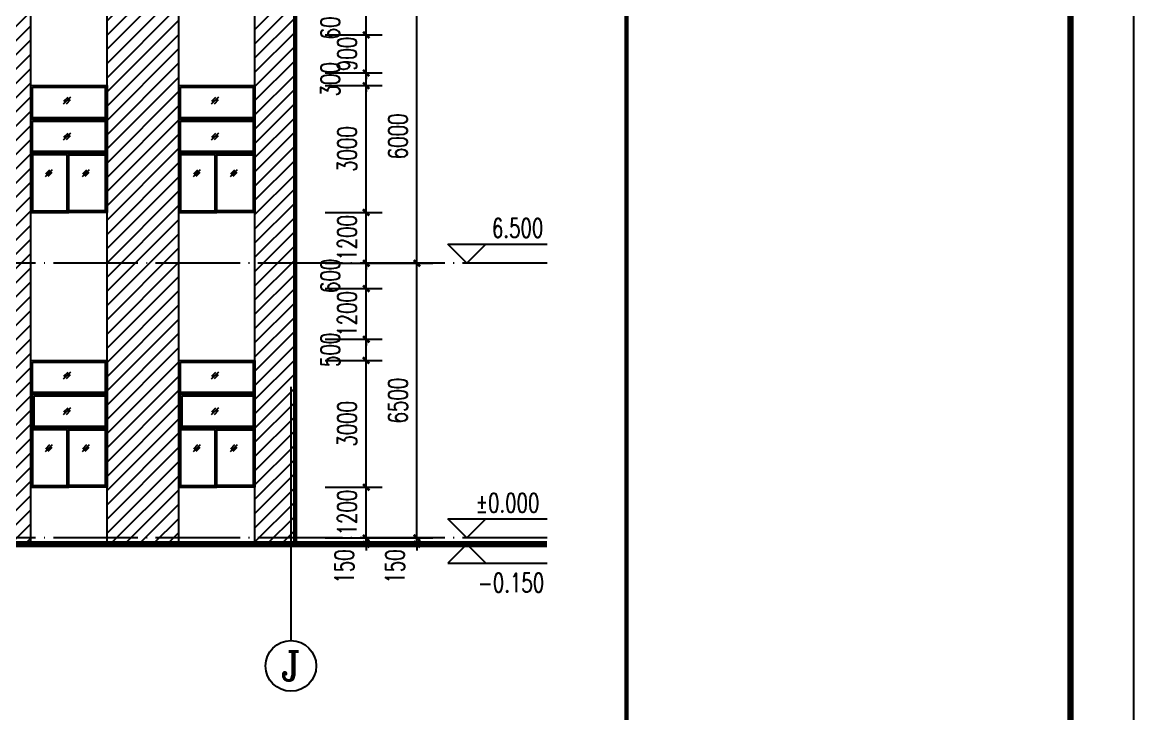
# Model space of a CAD drawing. Extents: x -4747 to 1060961, y -766984 to 396631.
# Drawn here: x 573979 to 600271, y -294431 to -278072 of the extents above; entities that cross this region are included whole.
import ezdxf
from ezdxf.enums import TextEntityAlignment as Align

# ---------------------------------------------------------------- set-up
doc = ezdxf.new("R2010")
doc.units = 0
doc.header["$LTSCALE"] = 1000
doc.header["$MEASUREMENT"] = 0
doc.linetypes.add('DOTE', pattern=[2.42, 2, -0.2, 0.02, -0.2])
doc.layers.get('0').update_dxf_attribs({"linetype": 'CONTINUOUS'})
doc.layers.get('DEFPOINTS').update_dxf_attribs({"linetype": 'CONTINUOUS'})
for name, color, linetype in [('AXIS', 3, 'CONTINUOUS'), ('AXIS_TEXT', 7, 'CONTINUOUS'), ('BZ_标准图框', 7, 'CONTINUOUS'), ('DIM_ELEV', 3, 'CONTINUOUS'), ('DIM_SYMB', 3, 'CONTINUOUS'), ('DOTE', 1, 'DOTE'), ('PUB_DIM', 3, 'CONTINUOUS'), ('PUB_TEXT', 7, 'CONTINUOUS'), ('PUB_TITLE', 4, 'CONTINUOUS'), ('剖面填充', 147, 'CONTINUOUS'), ('屋面', 4, 'CONTINUOUS'), ('窗户', 140, 'CONTINUOUS'), ('立面图', 41, 'CONTINUOUS'), ('立面轮廓线', 3, 'CONTINUOUS')]:
    doc.layers.add(name, color=color, linetype=linetype)
doc.styles.add('_TCH_AXIS', font='COMPLEX', dxfattribs={"bigfont": 'GBCBIG'})
doc.styles.add('_TCH_DIM', font='SIMPLEX', dxfattribs={"bigfont": 'GBCBIG'})
doc.styles.add('DIM_FONT', font='SIMPLEX', dxfattribs={"width": 0.7, "bigfont": 'GBCBIG'})
doc.dimstyles.new('DIMN150', dxfattribs={"dimscale": 1.5, "dimtxt": 300, "dimasz": 100, "dimexe": 250, "dimexo": 300, "dimgap": 150, "dimtad": 1, "dimdec": 0, "dimzin": 0, "dimtxsty": 'DIM_FONT', "dimblk": 'ARCHTICK', "dimcen": 0.09, "dimclrt": 7, "dimazin": 3, "dimtfac": 1, "dimtdec": 0, "dimtix": 1, "dimtmove": 0, "dimatfit": 3, "dimtolj": 1, "dimtzin": 0})

# ---------------------------------------------------------------- blocks, each defined once
blk = doc.blocks.new('_ARCHTICK')
at = {"color": 0, "linetype": 'BYBLOCK', "const_width": 0.4}
blk.add_lwpolyline([(-0.5, -0.5), (0.5, 0.5)], dxfattribs=at)
blk = doc.blocks.new('*D576')
at = {"layer": 'DEFPOINTS', "color": 0}
for p in [(580697, -290272), (580697, -290422), (582114, -290272)]:
    blk.add_point(p, dxfattribs=at)
at = {"layer": 'PUB_DIM', "color": 0}
for p, q in [((582114, -290272), (582114, -290122)), ((581147, -290272), (582489, -290272)), ((581147, -290422), (582489, -290422)), ((582114, -290422), (582114, -290272)), ((582114, -290422), (582114, -290572))]:
    blk.add_line(p, q, dxfattribs=at)
at = {"layer": 'PUB_DIM', "color": 0, "xscale": 150, "yscale": 150, "zscale": 150}
for p, rotation in [((582114, -290272), 270), ((582114, -290422), 90)]:
    blk.add_blockref('_ARCHTICK', p, dxfattribs=dict(at, rotation=rotation))
at = {"layer": 'PUB_DIM', "color": 7, "insert": (581596, -290947), "char_height": 450, "attachment_point": 5, "rotation": 90, "style": 'DIM_FONT'}
blk.add_mtext('\\A1;150', dxfattribs=at)
blk = doc.blocks.new('*D577')
at = {"layer": 'DEFPOINTS', "color": 0}
for p in [(580697, -289072), (582114, -289072), (580697, -290272)]:
    blk.add_point(p, dxfattribs=at)
at = {"layer": 'PUB_DIM', "color": 0}
for p, q in [((582114, -289072), (582114, -288922)), ((581147, -289072), (582489, -289072)), ((582114, -290272), (582114, -289072)), ((581147, -290272), (582489, -290272)), ((582114, -290272), (582114, -290422))]:
    blk.add_line(p, q, dxfattribs=at)
at = {"layer": 'PUB_DIM', "color": 0, "xscale": 150, "yscale": 150, "zscale": 150}
for p, rotation in [((582114, -289072), 270), ((582114, -290272), 90)]:
    blk.add_blockref('_ARCHTICK', p, dxfattribs=dict(at, rotation=rotation))
at = {"layer": 'PUB_DIM', "color": 7, "insert": (581664, -289672), "char_height": 450, "attachment_point": 5, "rotation": 90, "style": 'DIM_FONT'}
blk.add_mtext('\\A1;1200', dxfattribs=at)
blk = doc.blocks.new('*D578')
at = {"layer": 'DEFPOINTS', "color": 0}
for p in [(580697, -286072), (582114, -286072), (580697, -289072)]:
    blk.add_point(p, dxfattribs=at)
at = {"layer": 'PUB_DIM', "color": 0}
for p, q in [((581147, -286072), (582489, -286072)), ((582114, -289072), (582114, -286072)), ((581147, -289072), (582489, -289072))]:
    blk.add_line(p, q, dxfattribs=at)
at = {"layer": 'PUB_DIM', "color": 0, "xscale": 150, "yscale": 150, "zscale": 150}
for p, rotation in [((582114, -286072), 90), ((582114, -289072), 270)]:
    blk.add_blockref('_ARCHTICK', p, dxfattribs=dict(at, rotation=rotation))
at = {"layer": 'PUB_DIM', "color": 7, "insert": (581664, -287572), "char_height": 450, "attachment_point": 5, "rotation": 90, "style": 'DIM_FONT'}
blk.add_mtext('\\A1;3000', dxfattribs=at)
blk = doc.blocks.new('*D579')
at = {"layer": 'DEFPOINTS', "color": 0}
for p in [(580697, -285572), (582114, -285572), (580697, -286072)]:
    blk.add_point(p, dxfattribs=at)
at = {"layer": 'PUB_DIM', "color": 0}
for p, q in [((581147, -285572), (582489, -285572)), ((582114, -286072), (582114, -285572)), ((581147, -286072), (582489, -286072))]:
    blk.add_line(p, q, dxfattribs=at)
at = {"layer": 'PUB_DIM', "color": 0, "xscale": 150, "yscale": 150, "zscale": 150}
for p, rotation in [((582114, -285572), 90), ((582114, -286072), 270)]:
    blk.add_blockref('_ARCHTICK', p, dxfattribs=dict(at, rotation=rotation))
at = {"layer": 'PUB_DIM', "color": 7, "insert": (581263, -285822), "char_height": 450, "attachment_point": 5, "rotation": 90, "style": 'DIM_FONT'}
blk.add_mtext('\\A1;500', dxfattribs=at)
blk = doc.blocks.new('*D580')
at = {"layer": 'DEFPOINTS', "color": 0}
for p in [(580697, -284372), (582114, -284372), (580697, -285572)]:
    blk.add_point(p, dxfattribs=at)
at = {"layer": 'PUB_DIM', "color": 0}
for p, q in [((581147, -284372), (582489, -284372)), ((582114, -284372), (582114, -284222)), ((582114, -285572), (582114, -284372)), ((581147, -285572), (582489, -285572)), ((582114, -285572), (582114, -285722))]:
    blk.add_line(p, q, dxfattribs=at)
at = {"layer": 'PUB_DIM', "color": 0, "xscale": 150, "yscale": 150, "zscale": 150}
for p, rotation in [((582114, -284372), 270), ((582114, -285572), 90)]:
    blk.add_blockref('_ARCHTICK', p, dxfattribs=dict(at, rotation=rotation))
at = {"layer": 'PUB_DIM', "color": 7, "insert": (581664, -284972), "char_height": 450, "attachment_point": 5, "rotation": 90, "style": 'DIM_FONT'}
blk.add_mtext('\\A1;1200', dxfattribs=at)
blk = doc.blocks.new('*D581')
at = {"layer": 'DEFPOINTS', "color": 0}
for p in [(580697, -283772), (582114, -283772), (580697, -284372)]:
    blk.add_point(p, dxfattribs=at)
at = {"layer": 'PUB_DIM', "color": 0}
for p, q in [((581147, -283772), (582489, -283772)), ((582114, -284372), (582114, -283772)), ((581147, -284372), (582489, -284372))]:
    blk.add_line(p, q, dxfattribs=at)
at = {"layer": 'PUB_DIM', "color": 0, "xscale": 150, "yscale": 150, "zscale": 150}
for p, rotation in [((582114, -283772), 90), ((582114, -284372), 270)]:
    blk.add_blockref('_ARCHTICK', p, dxfattribs=dict(at, rotation=rotation))
at = {"layer": 'PUB_DIM', "color": 7, "insert": (581263, -284072), "char_height": 450, "attachment_point": 5, "rotation": 90, "style": 'DIM_FONT'}
blk.add_mtext('\\A1;600', dxfattribs=at)
blk = doc.blocks.new('*D582')
at = {"layer": 'DEFPOINTS', "color": 0}
for p in [(580697, -282572), (582114, -282572), (580697, -283772)]:
    blk.add_point(p, dxfattribs=at)
at = {"layer": 'PUB_DIM', "color": 0}
for p, q in [((581147, -282572), (582489, -282572)), ((582114, -282572), (582114, -282422)), ((582114, -283772), (582114, -282572)), ((581147, -283772), (582489, -283772)), ((582114, -283772), (582114, -283922))]:
    blk.add_line(p, q, dxfattribs=at)
at = {"layer": 'PUB_DIM', "color": 0, "xscale": 150, "yscale": 150, "zscale": 150}
for p, rotation in [((582114, -282572), 270), ((582114, -283772), 90)]:
    blk.add_blockref('_ARCHTICK', p, dxfattribs=dict(at, rotation=rotation))
at = {"layer": 'PUB_DIM', "color": 7, "insert": (581664, -283172), "char_height": 450, "attachment_point": 5, "rotation": 90, "style": 'DIM_FONT'}
blk.add_mtext('\\A1;1200', dxfattribs=at)
blk = doc.blocks.new('*D583')
at = {"layer": 'DEFPOINTS', "color": 0}
for p in [(580697, -279572), (582114, -279572), (580697, -282572)]:
    blk.add_point(p, dxfattribs=at)
at = {"layer": 'PUB_DIM', "color": 0}
for p, q in [((581147, -279572), (582489, -279572)), ((582114, -282572), (582114, -279572)), ((581147, -282572), (582489, -282572))]:
    blk.add_line(p, q, dxfattribs=at)
at = {"layer": 'PUB_DIM', "color": 0, "xscale": 150, "yscale": 150, "zscale": 150}
for p, rotation in [((582114, -279572), 90), ((582114, -282572), 270)]:
    blk.add_blockref('_ARCHTICK', p, dxfattribs=dict(at, rotation=rotation))
at = {"layer": 'PUB_DIM', "color": 7, "insert": (581664, -281072), "char_height": 450, "attachment_point": 5, "rotation": 90, "style": 'DIM_FONT'}
blk.add_mtext('\\A1;3000', dxfattribs=at)
blk = doc.blocks.new('*D584')
at = {"layer": 'DEFPOINTS', "color": 0}
for p in [(580697, -279272), (582114, -279272), (580697, -279572)]:
    blk.add_point(p, dxfattribs=at)
at = {"layer": 'PUB_DIM', "color": 0}
for p, q in [((582114, -279272), (582114, -279122)), ((581147, -279272), (582489, -279272)), ((582114, -279572), (582114, -279272)), ((581147, -279572), (582489, -279572)), ((582114, -279572), (582114, -279722))]:
    blk.add_line(p, q, dxfattribs=at)
at = {"layer": 'PUB_DIM', "color": 0, "xscale": 150, "yscale": 150, "zscale": 150}
for p, rotation in [((582114, -279272), 270), ((582114, -279572), 90)]:
    blk.add_blockref('_ARCHTICK', p, dxfattribs=dict(at, rotation=rotation))
at = {"layer": 'PUB_DIM', "color": 7, "insert": (581263, -279422), "char_height": 450, "attachment_point": 5, "rotation": 90, "style": 'DIM_FONT'}
blk.add_mtext('\\A1;300', dxfattribs=at)
blk = doc.blocks.new('*D585')
at = {"layer": 'DEFPOINTS', "color": 0}
for p in [(580697, -278372), (582114, -278372), (580697, -279272)]:
    blk.add_point(p, dxfattribs=at)
at = {"layer": 'PUB_DIM', "color": 0}
for p, q in [((581147, -278372), (582489, -278372)), ((582114, -278372), (582114, -278222)), ((582114, -279272), (582114, -278372)), ((581147, -279272), (582489, -279272)), ((582114, -279272), (582114, -279422))]:
    blk.add_line(p, q, dxfattribs=at)
at = {"layer": 'PUB_DIM', "color": 0, "xscale": 150, "yscale": 150, "zscale": 150}
for p, rotation in [((582114, -278372), 270), ((582114, -279272), 90)]:
    blk.add_blockref('_ARCHTICK', p, dxfattribs=dict(at, rotation=rotation))
at = {"layer": 'PUB_DIM', "color": 7, "insert": (581664, -278822), "char_height": 450, "attachment_point": 5, "rotation": 90, "style": 'DIM_FONT'}
blk.add_mtext('\\A1;900', dxfattribs=at)
blk = doc.blocks.new('*D586')
at = {"layer": 'DEFPOINTS', "color": 0}
for p in [(580697, -277772), (582114, -277772), (580697, -278372)]:
    blk.add_point(p, dxfattribs=at)
at = {"layer": 'PUB_DIM', "color": 0}
for p, q in [((581147, -277772), (582489, -277772)), ((582114, -278372), (582114, -277772)), ((581147, -278372), (582489, -278372))]:
    blk.add_line(p, q, dxfattribs=at)
at = {"layer": 'PUB_DIM', "color": 0, "xscale": 150, "yscale": 150, "zscale": 150}
for p, rotation in [((582114, -277772), 90), ((582114, -278372), 270)]:
    blk.add_blockref('_ARCHTICK', p, dxfattribs=dict(at, rotation=rotation))
at = {"layer": 'PUB_DIM', "color": 7, "insert": (581263, -278072), "char_height": 450, "attachment_point": 5, "rotation": 90, "style": 'DIM_FONT'}
blk.add_mtext('\\A1;600', dxfattribs=at)
blk = doc.blocks.new('*D591')
at = {"layer": 'DEFPOINTS', "color": 0}
for p in [(580697, -290272), (580697, -290422), (583314, -290272)]:
    blk.add_point(p, dxfattribs=at)
at = {"layer": 'PUB_DIM', "color": 0}
for p, q in [((583314, -290272), (583314, -290122)), ((581147, -290272), (583689, -290272)), ((581147, -290422), (583689, -290422)), ((583314, -290422), (583314, -290272)), ((583314, -290422), (583314, -290572))]:
    blk.add_line(p, q, dxfattribs=at)
at = {"layer": 'PUB_DIM', "color": 0, "xscale": 150, "yscale": 150, "zscale": 150}
for p, rotation in [((583314, -290272), 270), ((583314, -290422), 90)]:
    blk.add_blockref('_ARCHTICK', p, dxfattribs=dict(at, rotation=rotation))
at = {"layer": 'PUB_DIM', "color": 7, "insert": (582796, -290947), "char_height": 450, "attachment_point": 5, "rotation": 90, "style": 'DIM_FONT'}
blk.add_mtext('\\A1;150', dxfattribs=at)
blk = doc.blocks.new('*D592')
at = {"layer": 'DEFPOINTS', "color": 0}
for p in [(580697, -283772), (583314, -283772), (580697, -290272)]:
    blk.add_point(p, dxfattribs=at)
at = {"layer": 'PUB_DIM', "color": 0}
for p, q in [((581147, -283772), (583689, -283772)), ((583314, -290272), (583314, -283772)), ((581147, -290272), (583689, -290272))]:
    blk.add_line(p, q, dxfattribs=at)
at = {"layer": 'PUB_DIM', "color": 0, "xscale": 150, "yscale": 150, "zscale": 150}
for p, rotation in [((583314, -283772), 90), ((583314, -290272), 270)]:
    blk.add_blockref('_ARCHTICK', p, dxfattribs=dict(at, rotation=rotation))
at = {"layer": 'PUB_DIM', "color": 7, "insert": (582864, -287022), "char_height": 450, "attachment_point": 5, "rotation": 90, "style": 'DIM_FONT'}
blk.add_mtext('\\A1;6500', dxfattribs=at)
blk = doc.blocks.new('*D593')
at = {"layer": 'DEFPOINTS', "color": 0}
for p in [(580697, -277772), (583314, -277772), (580697, -283772)]:
    blk.add_point(p, dxfattribs=at)
at = {"layer": 'PUB_DIM', "color": 0}
for p, q in [((581147, -277772), (583689, -277772)), ((583314, -283772), (583314, -277772)), ((581147, -283772), (583689, -283772))]:
    blk.add_line(p, q, dxfattribs=at)
at = {"layer": 'PUB_DIM', "color": 0, "xscale": 150, "yscale": 150, "zscale": 150}
for p, rotation in [((583314, -277772), 90), ((583314, -283772), 270)]:
    blk.add_blockref('_ARCHTICK', p, dxfattribs=dict(at, rotation=rotation))
at = {"layer": 'PUB_DIM', "color": 7, "insert": (582864, -280772), "char_height": 450, "attachment_point": 5, "rotation": 90, "style": 'DIM_FONT'}
blk.add_mtext('\\A1;6000', dxfattribs=at)

msp = doc.modelspace()

# ---------------------------------------------------------------- hatches: boundary and pattern name
at = {"layer": '剖面填充'}
h = msp.add_hatch(dxfattribs=at)
h.set_pattern_fill('ANSI31', color=256, scale=150, style=0)
h.set_pattern_definition([(45, (0, 0), (-168.3798, 168.3798), [])])
h.paths.add_polyline_path([(570683.9, -271771.9), (568983.9, -271771.9), (568983.9, -289286), (570683.9, -289430.8)])
h.paths.add_polyline_path([(574183.9, -271771.9), (572483.9, -271771.9), (572483.9, -290421.9), (574183.9, -290421.9)])
h.paths.add_polyline_path([(577683.9, -271771.9), (575983.9, -271771.9), (575983.9, -290421.9), (577683.9, -290421.9)])
h.paths.add_polyline_path([(580433.9, -271771.9), (579483.9, -271771.9), (579483.9, -290421.9), (580433.9, -290421.9)])

# ---------------------------------------------------------------- linework, layer by layer
at = {"layer": 'AXIS'}
msp.add_line((580333.9, -286699.9), (580333.9, -292699.9), dxfattribs=at)
msp.add_circle((580333.9, -293299.9), 600, dxfattribs=at)
at = {"layer": 'BZ_标准图框', "const_width": 105}
msp.add_lwpolyline([(588270.8, -331314.3), (588270.8, -208164.3)], dxfattribs=at)
at = {"layer": 'DIM_ELEV'}
for p, q in [((584497, -283771.9), (584047, -283321.9)), ((584047, -283321.9), (586394.5, -283321.9)), ((584497, -283771.9), (584947, -283321.9)), ((584497, -290271.9), (584047, -289821.9)), ((584047, -289821.9), (586394.5, -289821.9)), ((584497, -290271.9), (584947, -289821.9)), ((584497, -290421.9), (584047, -290871.9)), ((584497, -290421.9), (584947, -290871.9)), ((584047, -290871.9), (586394.5, -290871.9))]:
    msp.add_line(p, q, dxfattribs=at)
at = {"layer": 'DIM_SYMB'}
for points in [[(574458.5, -281875.4, 0, 0, 0), (574645.5, -281875.4, 40, 0, 0), (574795.5, -281875.4, 0, 0, 0)], [(575648.5, -281875.4, 0, 0, 0), (575461.5, -281875.4, 40, 0, 0), (575311.5, -281875.4, 0, 0, 0)], [(577958.5, -281875.4, 0, 0, 0), (578145.5, -281875.4, 40, 0, 0), (578295.5, -281875.4, 0, 0, 0)], [(579148.5, -281875.4, 0, 0, 0), (578961.5, -281875.4, 40, 0, 0), (578811.5, -281875.4, 0, 0, 0)], [(574458.5, -288375.4, 0, 0, 0), (574645.5, -288375.4, 40, 0, 0), (574795.5, -288375.4, 0, 0, 0)], [(575648.5, -288375.4, 0, 0, 0), (575461.5, -288375.4, 40, 0, 0), (575311.5, -288375.4, 0, 0, 0)], [(577958.5, -288375.4, 0, 0, 0), (578145.5, -288375.4, 40, 0, 0), (578295.5, -288375.4, 0, 0, 0)], [(579148.5, -288375.4, 0, 0, 0), (578961.5, -288375.4, 40, 0, 0), (578811.5, -288375.4, 0, 0, 0)]]:
    msp.add_lwpolyline(points, format="xyseb", dxfattribs=at)
at = {"layer": 'DOTE'}
for points in [[(586394.5, -283771.9), (531862.1, -283771.9)], [(586394.5, -290271.9), (531862.1, -290271.9)]]:
    msp.add_lwpolyline(points, dxfattribs=at)
at = {"layer": 'PUB_TITLE'}
msp.add_lwpolyline([(421920.8, -332814.3), (600270.8, -332814.3), (600270.8, -206664.3), (421920.8, -206664.3)], close=True, dxfattribs=at)
at = {"layer": 'PUB_TITLE', "const_width": 150}
msp.add_lwpolyline([(425670.8, -331314.3), (598770.8, -331314.3), (598770.8, -208164.3), (425670.8, -208164.3)], close=True, dxfattribs=at)
at = {"layer": '屋面', "const_width": 150}
msp.add_lwpolyline([(586394.5, -290421.9), (531862.1, -290421.9)], dxfattribs=at)
at = {"layer": '窗户'}
for points in [[(574183.9, -279571.9), (575983.9, -279571.9), (575983.9, -282571.9), (574183.9, -282571.9)], [(574183.9, -279571.9), (575983.9, -279571.9), (575983.9, -280371.9), (574183.9, -280371.9)], [(574223.9, -279611.9), (575943.9, -279611.9), (575943.9, -280331.9), (574223.9, -280331.9)], [(577683.9, -279571.9), (579483.9, -279571.9), (579483.9, -282571.9), (577683.9, -282571.9)], [(577683.9, -279571.9), (579483.9, -279571.9), (579483.9, -280371.9), (577683.9, -280371.9)], [(577723.9, -279611.9), (579443.9, -279611.9), (579443.9, -280331.9), (577723.9, -280331.9)], [(574183.9, -280371.9), (575983.9, -280371.9), (575983.9, -281171.9), (574183.9, -281171.9)], [(574223.9, -280411.9), (575943.9, -280411.9), (575943.9, -281131.9), (574223.9, -281131.9)], [(577683.9, -280371.9), (579483.9, -280371.9), (579483.9, -281171.9), (577683.9, -281171.9)], [(577723.9, -280411.9), (579443.9, -280411.9), (579443.9, -281131.9), (577723.9, -281131.9)], [(575083.9, -281171.9), (574183.9, -281171.9), (574183.9, -282571.9), (575083.9, -282571.9)], [(575043.9, -281211.9), (574223.9, -281211.9), (574223.9, -282531.9), (575043.9, -282531.9)], [(575083.9, -281171.9), (575983.9, -281171.9), (575983.9, -282571.9), (575083.9, -282571.9)], [(578583.9, -281171.9), (577683.9, -281171.9), (577683.9, -282571.9), (578583.9, -282571.9)], [(578543.9, -281211.9), (577723.9, -281211.9), (577723.9, -282531.9), (578543.9, -282531.9)], [(578583.9, -281171.9), (579483.9, -281171.9), (579483.9, -282571.9), (578583.9, -282571.9)], [(574183.9, -286071.9), (575983.9, -286071.9), (575983.9, -289071.9), (574183.9, -289071.9)], [(574183.9, -286071.9), (575983.9, -286071.9), (575983.9, -286871.9), (574183.9, -286871.9)], [(574223.9, -286111.9), (575943.9, -286111.9), (575943.9, -286831.9), (574223.9, -286831.9)], [(577683.9, -286071.9), (579483.9, -286071.9), (579483.9, -289071.9), (577683.9, -289071.9)], [(577683.9, -286071.9), (579483.9, -286071.9), (579483.9, -286871.9), (577683.9, -286871.9)], [(577723.9, -286111.9), (579443.9, -286111.9), (579443.9, -286831.9), (577723.9, -286831.9)], [(574220.2, -286871.9), (575983.9, -286871.9), (575983.9, -287671.9), (574220.2, -287671.9)], [(574260.2, -286911.9), (575943.9, -286911.9), (575943.9, -287631.9), (574260.2, -287631.9)], [(577720.2, -286871.9), (579483.9, -286871.9), (579483.9, -287671.9), (577720.2, -287671.9)], [(577760.2, -286911.9), (579443.9, -286911.9), (579443.9, -287631.9), (577760.2, -287631.9)], [(575083.9, -287671.9), (574183.9, -287671.9), (574183.9, -289071.9), (575083.9, -289071.9)], [(575043.9, -287711.9), (574223.9, -287711.9), (574223.9, -289031.9), (575043.9, -289031.9)], [(575083.9, -287671.9), (575983.9, -287671.9), (575983.9, -289071.9), (575083.9, -289071.9)], [(578583.9, -287671.9), (577683.9, -287671.9), (577683.9, -289071.9), (578583.9, -289071.9)], [(578543.9, -287711.9), (577723.9, -287711.9), (577723.9, -289031.9), (578543.9, -289031.9)], [(578583.9, -287671.9), (579483.9, -287671.9), (579483.9, -289071.9), (578583.9, -289071.9)]]:
    msp.add_lwpolyline(points, close=True, dxfattribs=at)
for points in [[(575117.5, -279847.1), (574950.8, -280013.9)], [(575053.4, -279854.7), (574958.4, -279949.8)], [(575110, -279911.3), (575014.9, -280006.3)], [(578617.5, -279847.1), (578450.8, -280013.9)], [(578553.4, -279854.7), (578458.4, -279949.8)], [(578610, -279911.3), (578514.9, -280006.3)], [(574183.9, -280371.9), (575983.9, -280371.9)], [(577683.9, -280371.9), (579483.9, -280371.9)], [(575117.5, -280696.4), (574950.8, -280863.2)], [(575053.4, -280704), (574958.4, -280799)], [(575110, -280760.6), (575014.9, -280855.6)], [(578617.5, -280696.4), (578450.8, -280863.2)], [(578553.4, -280704), (578458.4, -280799)], [(578610, -280760.6), (578514.9, -280855.6)], [(574183.9, -281171.9), (575983.9, -281171.9)], [(575083.9, -281211.9), (575943.9, -281211.9), (575943.9, -282531.9), (575083.9, -282531.9)], [(577683.9, -281171.9), (579483.9, -281171.9)], [(578583.9, -281211.9), (579443.9, -281211.9), (579443.9, -282531.9), (578583.9, -282531.9)], [(574689.4, -281565.2), (574522.7, -281731.9)], [(574625.3, -281572.8), (574530.2, -281667.8)], [(575562.1, -281565.2), (575395.3, -281731.9)], [(575497.9, -281572.8), (575402.9, -281667.8)], [(578189.4, -281565.2), (578022.7, -281731.9)], [(578125.3, -281572.8), (578030.2, -281667.8)], [(579062.1, -281565.2), (578895.3, -281731.9)], [(578997.9, -281572.8), (578902.9, -281667.8)], [(574681.8, -281629.3), (574586.8, -281724.4)], [(575554.5, -281629.3), (575459.5, -281724.4)], [(578181.8, -281629.3), (578086.8, -281724.4)], [(579054.5, -281629.3), (578959.5, -281724.4)], [(575117.5, -286347.1), (574950.8, -286513.9)], [(575053.4, -286354.7), (574958.4, -286449.8)], [(575110, -286411.3), (575014.9, -286506.3)], [(578617.5, -286347.1), (578450.8, -286513.9)], [(578553.4, -286354.7), (578458.4, -286449.8)], [(578610, -286411.3), (578514.9, -286506.3)], [(574183.9, -286871.9), (575983.9, -286871.9)], [(577683.9, -286871.9), (579483.9, -286871.9)], [(575117.5, -287196.4), (574950.8, -287363.2)], [(575053.4, -287204), (574958.4, -287299)], [(575110, -287260.6), (575014.9, -287355.6)], [(578617.5, -287196.4), (578450.8, -287363.2)], [(578553.4, -287204), (578458.4, -287299)], [(578610, -287260.6), (578514.9, -287355.6)], [(574183.9, -287671.9), (575983.9, -287671.9)], [(575083.9, -287711.9), (575943.9, -287711.9), (575943.9, -289031.9), (575083.9, -289031.9)], [(577683.9, -287671.9), (579483.9, -287671.9)], [(578583.9, -287711.9), (579443.9, -287711.9), (579443.9, -289031.9), (578583.9, -289031.9)], [(574689.4, -288065.2), (574522.7, -288231.9)], [(574625.3, -288072.8), (574530.2, -288167.8)], [(574681.8, -288129.3), (574586.8, -288224.4)], [(575562.1, -288065.2), (575395.3, -288231.9)], [(575497.9, -288072.8), (575402.9, -288167.8)], [(575554.5, -288129.3), (575459.5, -288224.4)], [(578189.4, -288065.2), (578022.7, -288231.9)], [(578125.3, -288072.8), (578030.2, -288167.8)], [(578181.8, -288129.3), (578086.8, -288224.4)], [(579062.1, -288065.2), (578895.3, -288231.9)], [(578997.9, -288072.8), (578902.9, -288167.8)], [(579054.5, -288129.3), (578959.5, -288224.4)]]:
    msp.add_lwpolyline(points, dxfattribs=at)
at = {"layer": '立面图'}
for points in [[(574183.9, -290421.9), (574183.9, -271771.9)], [(575983.9, -290421.9), (575983.9, -271771.9)], [(577683.9, -290421.9), (577683.9, -271771.9)], [(579483.9, -290421.9), (579483.9, -271771.9)]]:
    msp.add_lwpolyline(points, dxfattribs=at)
at = {"layer": '立面轮廓线', "const_width": 100}
msp.add_lwpolyline([(580433.9, -290421.9), (580433.9, -271771.9), (566433.9, -271771.9), (566433.9, -269671.9), (559233.9, -269671.9), (559233.9, -271771.9), (538233.9, -271771.9), (538233.9, -290421.9)], dxfattribs=at)
at = {"layer": '立面轮廓线'}
msp.add_lwpolyline([(580433.9, -290421.9), (580433.9, -271771.9)], dxfattribs=at)

# ---------------------------------------------------------------- texts
at = {"layer": 'AXIS_TEXT', "style": '_TCH_AXIS', "width": 1.353234}
msp.add_text('J', height=685.8, dxfattribs=at).set_placement((580091.4, -293642.8), (580576.5, -293642.8), align=Align.FIT)
at = {"layer": 'PUB_TEXT', "style": '_TCH_DIM', "width": 0.705882}
for s, p in [('6.500', (585089.5, -283164.4)), ('%%P0.000', (584699.5, -289664.4)), ('-0.150', (584759.5, -291554.4))]:
    msp.add_text(s, height=446.25, dxfattribs=at).set_placement(p)

# ---------------------------------------------------------------- dimensions: what is measured, and where the dimension line sits
at = {"layer": 'PUB_DIM'}
for base, p1, p2, picture, middle in [((582113.8, -277771.9), (580697.4, -278371.9), (580697.4, -277771.9), '*D586', (581262.6, -278071.9)), ((582113.8, -279271.9), (580697.4, -279571.9), (580697.4, -279271.9), '*D584', (581262.6, -279421.9)), ((582113.8, -283771.9), (580697.4, -284371.9), (580697.4, -283771.9), '*D581', (581262.6, -284071.9)), ((582113.8, -285571.9), (580697.4, -286071.9), (580697.4, -285571.9), '*D579', (581262.6, -285821.9)), ((582113.8, -290271.9), (580697.4, -290421.9), (580697.4, -290271.9), '*D576', (581596.3, -290946.9)), ((583313.8, -290271.9), (580697.4, -290421.9), (580697.4, -290271.9), '*D591', (582796.3, -290946.9))]:
    dim = msp.add_linear_dim(base=base, p1=p1, p2=p2, angle=90, dimstyle='DIMN150', dxfattribs=at)
    dim.commit()
    dim.dimension.update_dxf_attribs({"geometry": picture, "text_midpoint": middle, "dimtype": 129})
for p1, p2, distance, picture, middle in [((580697.4, -283771.9), (580697.4, -277771.9), -2616.4, '*D593', (582863.8, -280771.9)), ((580697.4, -279271.9), (580697.4, -278371.9), -1416.4, '*D585', (581663.8, -278821.9)), ((580697.4, -282571.9), (580697.4, -279571.9), -1416.4, '*D583', (581663.8, -281071.9)), ((580697.4, -283771.9), (580697.4, -282571.9), -1416.4, '*D582', (581663.8, -283171.9)), ((580697.4, -290271.9), (580697.4, -283771.9), -2616.4, '*D592', (582863.8, -287021.9)), ((580697.4, -285571.9), (580697.4, -284371.9), -1416.4, '*D580', (581663.8, -284971.9)), ((580697.4, -289071.9), (580697.4, -286071.9), -1416.4, '*D578', (581663.8, -287571.9)), ((580697.4, -290271.9), (580697.4, -289071.9), -1416.4, '*D577', (581663.8, -289671.9))]:
    dim = msp.add_aligned_dim(p1=p1, p2=p2, distance=distance, dimstyle='DIMN150', dxfattribs=at)
    dim.commit()
    dim.dimension.update_dxf_attribs({"geometry": picture, "text_midpoint": middle})

doc.saveas('drawing.dxf')
